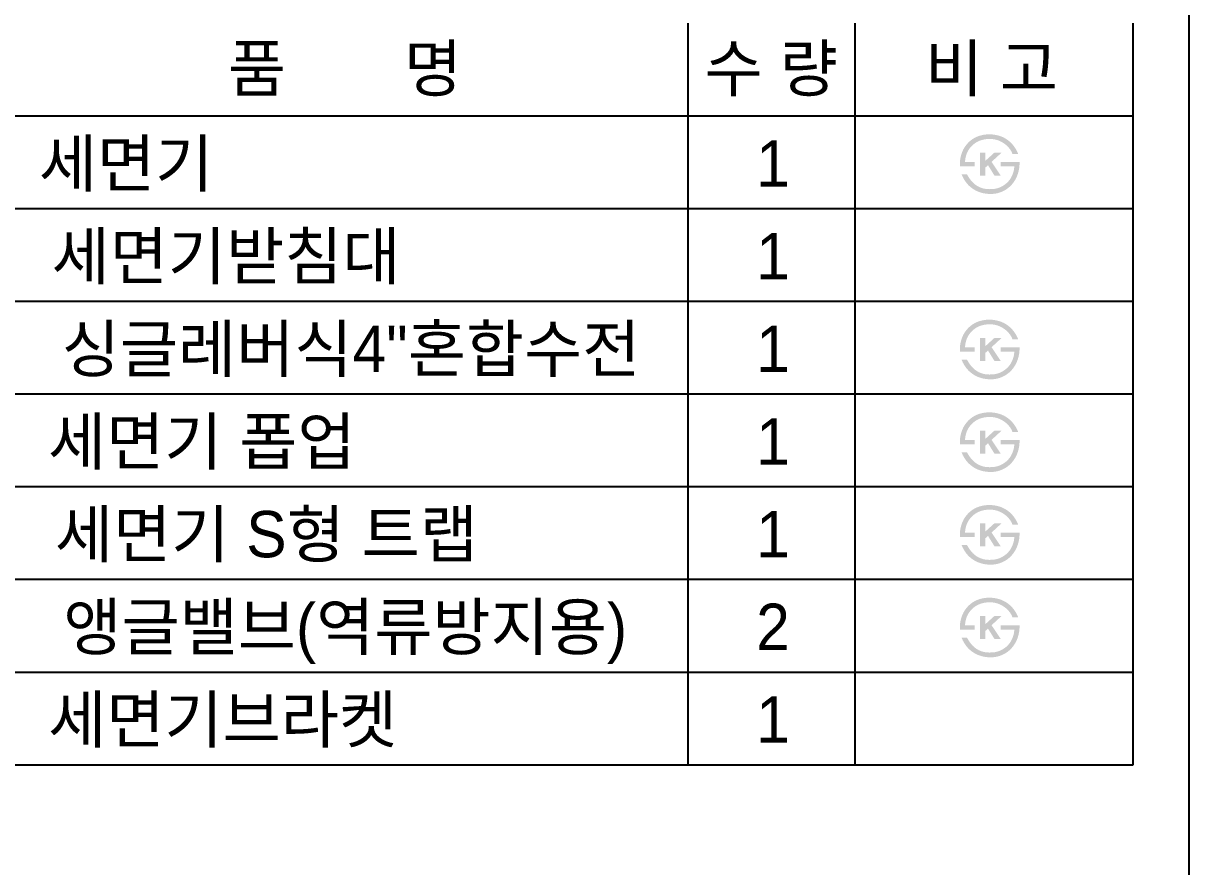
# Model space of a CAD drawing. Header units: millimetres. Extents: x 0 to 3800, y -67 to 2530.
# Drawn here: x 3171 to 3800, y 1845 to 2300 of the extents above; entities that cross this region are included whole.
import ezdxf
from ezdxf.enums import TextEntityAlignment as Align

# ---------------------------------------------------------------- set-up
doc = ezdxf.new("R2010")
doc.units = ezdxf.units.MM
doc.layers.add('TEXT', color=7, linetype='Continuous')
doc.layers.add('도각라인', color=7, linetype='Continuous')
doc.styles.add('타이틀', font='H2GTRM.TTF', dxfattribs={"height": 25})

msp = doc.modelspace()

# ---------------------------------------------------------------- hatches: boundary and pattern name
at = {"layer": 'TEXT'}
for points in [[(3676.58, 2222.79), (3676.56, 2223.2), (3676.55, 2223.61), (3676.55, 2224.02), (3676.56, 2224.42), (3676.57, 2224.83), (3676.59, 2225.23), (3676.63, 2225.63), (3676.67, 2226.03), (3676.71, 2226.42), (3676.77, 2226.82), (3676.84, 2227.21), (3676.91, 2227.6), (3676.99, 2227.99), (3677.09, 2228.37), (3677.19, 2228.76), (3677.29, 2229.14), (3677.42, 2229.52), (3677.54, 2229.9), (3677.68, 2230.28), (3677.83, 2230.65), (3677.98, 2231.01), (3678.15, 2231.37), (3678.32, 2231.72), (3678.49, 2232.07), (3678.68, 2232.41), (3678.88, 2232.74), (3679.08, 2233.07), (3679.29, 2233.39), (3679.51, 2233.71), (3679.74, 2234.02), (3679.98, 2234.32), (3680.48, 2234.94), (3680.75, 2235.24), (3681.03, 2235.54), (3681.31, 2235.83), (3681.6, 2236.1), (3681.9, 2236.37), (3682.2, 2236.63), (3682.51, 2236.88), (3682.83, 2237.12), (3683.15, 2237.36), (3683.48, 2237.58), (3683.82, 2237.79), (3684.17, 2238), (3684.52, 2238.2), (3684.88, 2238.38), (3685.25, 2238.56), (3685.65, 2238.74), (3686.06, 2238.91), (3686.48, 2239.07), (3686.9, 2239.22), (3687.32, 2239.36), (3687.76, 2239.48), (3688.2, 2239.59), (3688.64, 2239.7), (3689.09, 2239.79), (3689.55, 2239.87), (3690.01, 2239.93), (3690.48, 2239.99), (3690.96, 2240.03), (3691.44, 2240.07), (3691.93, 2240.09), (3692.42, 2240.1), (3693.18, 2240.08), (3693.56, 2240.06), (3693.93, 2240.03), (3694.3, 2240), (3694.66, 2239.96), (3695.02, 2239.91), (3695.38, 2239.86), (3695.73, 2239.8), (3696.08, 2239.74), (3696.42, 2239.66), (3696.76, 2239.59), (3697.1, 2239.5), (3697.43, 2239.41), (3697.76, 2239.32), (3698.09, 2239.21), (3698.41, 2239.1), (3698.73, 2238.99), (3699.04, 2238.87), (3699.35, 2238.74), (3699.66, 2238.6), (3699.96, 2238.46), (3700.26, 2238.31), (3700.56, 2238.16), (3700.85, 2238), (3701.14, 2237.83), (3701.42, 2237.66), (3701.7, 2237.48), (3701.98, 2237.29), (3702.25, 2237.1), (3702.52, 2236.9), (3702.78, 2236.7), (3703.2, 2236.35), (3703.61, 2236), (3704.01, 2235.62), (3704.39, 2235.24), (3704.76, 2234.84), (3705.12, 2234.42), (3705.46, 2234), (3705.79, 2233.56), (3706.11, 2233.1), (3706.42, 2232.63), (3706.72, 2232.15), (3707, 2231.65), (3707.27, 2231.14), (3707.52, 2230.62), (3707.77, 2230.08), (3708, 2229.53), (3708, 2229.53), (3704.9, 2229.53), (3704.9, 2229.53), (3704.84, 2229.71), (3704.77, 2229.88), (3704.7, 2230.06), (3704.63, 2230.23), (3704.56, 2230.4), (3704.48, 2230.57), (3704.39, 2230.74), (3704.3, 2230.91), (3704.21, 2231.08), (3704.12, 2231.25), (3704.02, 2231.41), (3703.91, 2231.58), (3703.81, 2231.74), (3703.7, 2231.91), (3703.58, 2232.07), (3703.46, 2232.23), (3703.34, 2232.39), (3703.21, 2232.55), (3702.95, 2232.87), (3702.67, 2233.19), (3702.37, 2233.5), (3702.06, 2233.81), (3701.73, 2234.11), (3701.39, 2234.41), (3701.03, 2234.71), (3700.8, 2234.89), (3700.57, 2235.06), (3700.33, 2235.23), (3700.1, 2235.39), (3699.86, 2235.54), (3699.62, 2235.69), (3699.38, 2235.84), (3699.13, 2235.97), (3698.89, 2236.11), (3698.64, 2236.23), (3698.39, 2236.35), (3698.14, 2236.47), (3697.88, 2236.58), (3697.63, 2236.68), (3697.37, 2236.78), (3697.11, 2236.88), (3696.85, 2236.96), (3696.58, 2237.05), (3696.32, 2237.12), (3696.05, 2237.19), (3695.78, 2237.26), (3695.51, 2237.32), (3695.24, 2237.37), (3694.96, 2237.42), (3694.69, 2237.46), (3694.41, 2237.5), (3694.13, 2237.53), (3693.84, 2237.55), (3693.56, 2237.57), (3693.27, 2237.59), (3692.99, 2237.6), (3692.7, 2237.6), (3692.35, 2237.6), (3692.01, 2237.59), (3691.67, 2237.57), (3691.33, 2237.55), (3691, 2237.52), (3690.67, 2237.48), (3690.34, 2237.44), (3690.02, 2237.39), (3689.7, 2237.33), (3689.39, 2237.27), (3689.08, 2237.2), (3688.77, 2237.13), (3688.47, 2237.05), (3688.17, 2236.96), (3687.87, 2236.86), (3687.58, 2236.76), (3687.29, 2236.66), (3687.01, 2236.54), (3686.73, 2236.42), (3686.45, 2236.29), (3686.18, 2236.16), (3685.91, 2236.02), (3685.64, 2235.87), (3685.38, 2235.72), (3685.12, 2235.56), (3684.87, 2235.39), (3684.62, 2235.22), (3684.37, 2235.04), (3684.13, 2234.86), (3683.89, 2234.66), (3683.65, 2234.46), (3683.42, 2234.26), (3683.19, 2234.04), (3682.96, 2233.82), (3682.74, 2233.59), (3682.53, 2233.36), (3682.32, 2233.13), (3682.12, 2232.89), (3681.93, 2232.64), (3681.75, 2232.39), (3681.57, 2232.14), (3681.39, 2231.89), (3681.23, 2231.62), (3681.07, 2231.36), (3680.92, 2231.09), (3680.77, 2230.82), (3680.64, 2230.54), (3680.51, 2230.25), (3680.38, 2229.97), (3680.26, 2229.68), (3680.15, 2229.38), (3680.05, 2229.08), (3679.95, 2228.78), (3679.86, 2228.47), (3679.78, 2228.15), (3679.7, 2227.84), (3679.63, 2227.51), (3679.57, 2227.19), (3679.51, 2226.86), (3679.46, 2226.52), (3679.42, 2226.18), (3679.38, 2225.84), (3679.35, 2225.49), (3679.33, 2225.14), (3679.33, 2225.14), (3684.51, 2225.14), (3684.51, 2225.14), (3684.51, 2225.14), (3684.51, 2222.79), (3684.51, 2222.79), (3684.51, 2222.79), (3676.58, 2222.79)], [(3690.34, 2225.83), (3695.14, 2230.18), (3699.01, 2230.18), (3693.64, 2225.23), (3698.67, 2217.72), (3695.29, 2217.72), (3691.73, 2223.43), (3690.34, 2222.19), (3690.34, 2217.72), (3687.39, 2217.72), (3687.39, 2230.29), (3690.34, 2230.29)], [(3708.75, 2225.14), (3708.75, 2224.7), (3708.75, 2224.26), (3708.74, 2223.83), (3708.71, 2223.4), (3708.68, 2222.97), (3708.64, 2222.54), (3708.59, 2222.12), (3708.52, 2221.69), (3708.45, 2221.28), (3708.37, 2220.86), (3708.29, 2220.44), (3708.19, 2220.03), (3708.08, 2219.62), (3707.96, 2219.22), (3707.84, 2218.81), (3707.7, 2218.41), (3707.56, 2218.03), (3707.41, 2217.65), (3707.26, 2217.27), (3707.09, 2216.9), (3706.92, 2216.54), (3706.74, 2216.18), (3706.55, 2215.83), (3706.36, 2215.49), (3706.15, 2215.15), (3705.94, 2214.81), (3705.72, 2214.49), (3705.5, 2214.16), (3705.26, 2213.85), (3705.02, 2213.54), (3704.77, 2213.23), (3704.51, 2212.93), (3704.24, 2212.64), (3703.97, 2212.36), (3703.69, 2212.08), (3703.4, 2211.82), (3703.11, 2211.56), (3702.81, 2211.31), (3702.51, 2211.07), (3702.2, 2210.84), (3701.88, 2210.61), (3701.56, 2210.4), (3701.24, 2210.19), (3700.91, 2209.99), (3700.57, 2209.8), (3700.23, 2209.62), (3699.88, 2209.45), (3699.53, 2209.28), (3699.16, 2209.12), (3698.79, 2208.97), (3698.42, 2208.82), (3698.04, 2208.69), (3697.66, 2208.57), (3697.28, 2208.46), (3696.9, 2208.36), (3696.51, 2208.27), (3696.12, 2208.19), (3695.72, 2208.12), (3695.33, 2208.06), (3694.93, 2208.02), (3694.53, 2207.98), (3694.12, 2207.95), (3693.71, 2207.94), (3693.3, 2207.93), (3692.64, 2207.94), (3691.98, 2207.96), (3691.34, 2208.01), (3690.7, 2208.08), (3690.08, 2208.17), (3689.77, 2208.22), (3689.47, 2208.28), (3689.16, 2208.34), (3688.86, 2208.4), (3688.56, 2208.48), (3688.27, 2208.55), (3687.98, 2208.64), (3687.69, 2208.73), (3687.4, 2208.82), (3687.11, 2208.92), (3686.83, 2209.02), (3686.55, 2209.13), (3686.27, 2209.24), (3686, 2209.36), (3685.73, 2209.48), (3685.46, 2209.61), (3685.19, 2209.75), (3684.92, 2209.89), (3684.66, 2210.03), (3684.4, 2210.18), (3684.15, 2210.34), (3683.62, 2210.67), (3683.36, 2210.85), (3683.1, 2211.03), (3682.85, 2211.22), (3682.6, 2211.41), (3682.35, 2211.61), (3682.11, 2211.81), (3681.87, 2212.02), (3681.64, 2212.24), (3681.41, 2212.45), (3681.19, 2212.68), (3680.97, 2212.9), (3680.75, 2213.14), (3680.54, 2213.37), (3680.34, 2213.62), (3680.13, 2213.86), (3679.94, 2214.12), (3679.74, 2214.37), (3679.55, 2214.63), (3679.37, 2214.9), (3679.19, 2215.17), (3679.01, 2215.45), (3678.84, 2215.73), (3678.67, 2216.02), (3678.51, 2216.31), (3678.35, 2216.61), (3678.19, 2216.91), (3678.04, 2217.21), (3677.75, 2217.84), (3677.48, 2218.49), (3677.48, 2218.49), (3680.43, 2218.49), (3680.43, 2218.49), (3680.66, 2218.06), (3680.89, 2217.65), (3681.13, 2217.25), (3681.38, 2216.86), (3681.62, 2216.48), (3681.88, 2216.11), (3682.14, 2215.75), (3682.4, 2215.41), (3682.67, 2215.08), (3682.94, 2214.76), (3683.22, 2214.45), (3683.51, 2214.15), (3683.8, 2213.87), (3684.1, 2213.6), (3684.4, 2213.33), (3684.7, 2213.08), (3684.93, 2212.91), (3685.16, 2212.74), (3685.39, 2212.58), (3685.63, 2212.43), (3685.86, 2212.28), (3686.1, 2212.14), (3686.35, 2212), (3686.59, 2211.87), (3686.84, 2211.74), (3687.09, 2211.63), (3687.34, 2211.51), (3687.6, 2211.41), (3687.86, 2211.31), (3688.12, 2211.21), (3688.39, 2211.12), (3688.66, 2211.04), (3688.93, 2210.96), (3689.2, 2210.89), (3689.48, 2210.83), (3689.76, 2210.77), (3690.04, 2210.72), (3690.32, 2210.67), (3690.61, 2210.63), (3690.9, 2210.59), (3691.19, 2210.57), (3691.49, 2210.54), (3691.79, 2210.53), (3692.09, 2210.52), (3692.39, 2210.51), (3692.7, 2210.51), (3693.01, 2210.52), (3693.87, 2210.54), (3694.14, 2210.56), (3694.41, 2210.58), (3694.68, 2210.6), (3694.95, 2210.63), (3695.21, 2210.67), (3695.48, 2210.71), (3695.74, 2210.76), (3696, 2210.81), (3696.26, 2210.87), (3696.52, 2210.93), (3696.77, 2211), (3697.03, 2211.08), (3697.28, 2211.16), (3697.53, 2211.25), (3697.78, 2211.34), (3698.02, 2211.44), (3698.27, 2211.54), (3698.51, 2211.65), (3698.75, 2211.76), (3698.99, 2211.88), (3699.23, 2212.01), (3699.47, 2212.14), (3699.7, 2212.27), (3699.94, 2212.42), (3700.17, 2212.56), (3700.4, 2212.72), (3700.63, 2212.88), (3700.85, 2213.04), (3701.08, 2213.21), (3701.3, 2213.38), (3701.56, 2213.6), (3701.81, 2213.82), (3702.05, 2214.05), (3702.28, 2214.28), (3702.51, 2214.51), (3702.73, 2214.76), (3702.94, 2215), (3703.15, 2215.25), (3703.35, 2215.51), (3703.54, 2215.77), (3703.73, 2216.04), (3703.9, 2216.31), (3704.07, 2216.58), (3704.24, 2216.86), (3704.39, 2217.15), (3704.54, 2217.44), (3704.68, 2217.74), (3704.82, 2218.04), (3704.95, 2218.35), (3705.07, 2218.66), (3705.18, 2218.97), (3705.28, 2219.3), (3705.38, 2219.62), (3705.47, 2219.95), (3705.56, 2220.29), (3705.64, 2220.63), (3705.71, 2220.98), (3705.77, 2221.33), (3705.82, 2221.69), (3705.87, 2222.05), (3705.91, 2222.42), (3705.95, 2222.79), (3705.95, 2222.79), (3698.52, 2222.79), (3698.52, 2222.79), (3698.52, 2222.79), (3698.52, 2225.14), (3698.52, 2225.14), (3698.52, 2225.14), (3708.75, 2225.14)], [(3676.58, 2122.79), (3676.56, 2123.2), (3676.55, 2123.61), (3676.55, 2124.02), (3676.56, 2124.42), (3676.57, 2124.83), (3676.59, 2125.23), (3676.63, 2125.63), (3676.67, 2126.03), (3676.71, 2126.42), (3676.77, 2126.82), (3676.84, 2127.21), (3676.91, 2127.6), (3676.99, 2127.99), (3677.09, 2128.37), (3677.19, 2128.76), (3677.29, 2129.14), (3677.42, 2129.52), (3677.54, 2129.9), (3677.68, 2130.28), (3677.83, 2130.65), (3677.98, 2131.01), (3678.15, 2131.37), (3678.32, 2131.72), (3678.49, 2132.07), (3678.68, 2132.41), (3678.88, 2132.74), (3679.08, 2133.07), (3679.29, 2133.39), (3679.51, 2133.71), (3679.74, 2134.02), (3679.98, 2134.32), (3680.48, 2134.94), (3680.75, 2135.24), (3681.03, 2135.54), (3681.31, 2135.83), (3681.6, 2136.1), (3681.9, 2136.37), (3682.2, 2136.63), (3682.51, 2136.88), (3682.83, 2137.12), (3683.15, 2137.36), (3683.48, 2137.58), (3683.82, 2137.79), (3684.17, 2138), (3684.52, 2138.2), (3684.88, 2138.38), (3685.25, 2138.56), (3685.65, 2138.74), (3686.06, 2138.91), (3686.48, 2139.07), (3686.9, 2139.22), (3687.32, 2139.36), (3687.76, 2139.48), (3688.2, 2139.59), (3688.64, 2139.7), (3689.09, 2139.79), (3689.55, 2139.87), (3690.01, 2139.93), (3690.48, 2139.99), (3690.96, 2140.03), (3691.44, 2140.07), (3691.93, 2140.09), (3692.42, 2140.1), (3693.18, 2140.08), (3693.56, 2140.06), (3693.93, 2140.03), (3694.3, 2140), (3694.66, 2139.96), (3695.02, 2139.91), (3695.38, 2139.86), (3695.73, 2139.8), (3696.08, 2139.74), (3696.42, 2139.66), (3696.76, 2139.59), (3697.1, 2139.5), (3697.43, 2139.41), (3697.76, 2139.32), (3698.09, 2139.21), (3698.41, 2139.1), (3698.73, 2138.99), (3699.04, 2138.87), (3699.35, 2138.74), (3699.66, 2138.6), (3699.96, 2138.46), (3700.26, 2138.31), (3700.56, 2138.16), (3700.85, 2138), (3701.14, 2137.83), (3701.42, 2137.66), (3701.7, 2137.48), (3701.98, 2137.29), (3702.25, 2137.1), (3702.52, 2136.9), (3702.78, 2136.7), (3703.2, 2136.35), (3703.61, 2136), (3704.01, 2135.62), (3704.39, 2135.24), (3704.76, 2134.84), (3705.12, 2134.42), (3705.46, 2134), (3705.79, 2133.56), (3706.11, 2133.1), (3706.42, 2132.63), (3706.72, 2132.15), (3707, 2131.65), (3707.27, 2131.14), (3707.52, 2130.62), (3707.77, 2130.08), (3708, 2129.53), (3708, 2129.53), (3704.9, 2129.53), (3704.9, 2129.53), (3704.84, 2129.71), (3704.77, 2129.88), (3704.7, 2130.06), (3704.63, 2130.23), (3704.56, 2130.4), (3704.48, 2130.57), (3704.39, 2130.74), (3704.3, 2130.91), (3704.21, 2131.08), (3704.12, 2131.25), (3704.02, 2131.41), (3703.91, 2131.58), (3703.81, 2131.74), (3703.7, 2131.91), (3703.58, 2132.07), (3703.46, 2132.23), (3703.34, 2132.39), (3703.21, 2132.55), (3702.95, 2132.87), (3702.67, 2133.19), (3702.37, 2133.5), (3702.06, 2133.81), (3701.73, 2134.11), (3701.39, 2134.41), (3701.03, 2134.71), (3700.8, 2134.89), (3700.57, 2135.06), (3700.33, 2135.23), (3700.1, 2135.39), (3699.86, 2135.54), (3699.62, 2135.69), (3699.38, 2135.84), (3699.13, 2135.97), (3698.89, 2136.11), (3698.64, 2136.23), (3698.39, 2136.35), (3698.14, 2136.47), (3697.88, 2136.58), (3697.63, 2136.68), (3697.37, 2136.78), (3697.11, 2136.88), (3696.85, 2136.96), (3696.58, 2137.05), (3696.32, 2137.12), (3696.05, 2137.19), (3695.78, 2137.26), (3695.51, 2137.32), (3695.24, 2137.37), (3694.96, 2137.42), (3694.69, 2137.46), (3694.41, 2137.5), (3694.13, 2137.53), (3693.84, 2137.55), (3693.56, 2137.57), (3693.27, 2137.59), (3692.99, 2137.6), (3692.7, 2137.6), (3692.35, 2137.6), (3692.01, 2137.59), (3691.67, 2137.57), (3691.33, 2137.55), (3691, 2137.52), (3690.67, 2137.48), (3690.34, 2137.44), (3690.02, 2137.39), (3689.7, 2137.33), (3689.39, 2137.27), (3689.08, 2137.2), (3688.77, 2137.13), (3688.47, 2137.05), (3688.17, 2136.96), (3687.87, 2136.86), (3687.58, 2136.76), (3687.29, 2136.66), (3687.01, 2136.54), (3686.73, 2136.42), (3686.45, 2136.29), (3686.18, 2136.16), (3685.91, 2136.02), (3685.64, 2135.87), (3685.38, 2135.72), (3685.12, 2135.56), (3684.87, 2135.39), (3684.62, 2135.22), (3684.37, 2135.04), (3684.13, 2134.86), (3683.89, 2134.66), (3683.65, 2134.46), (3683.42, 2134.26), (3683.19, 2134.04), (3682.96, 2133.82), (3682.74, 2133.59), (3682.53, 2133.36), (3682.32, 2133.13), (3682.12, 2132.89), (3681.93, 2132.64), (3681.75, 2132.39), (3681.57, 2132.14), (3681.39, 2131.89), (3681.23, 2131.62), (3681.07, 2131.36), (3680.92, 2131.09), (3680.77, 2130.82), (3680.64, 2130.54), (3680.51, 2130.25), (3680.38, 2129.97), (3680.26, 2129.68), (3680.15, 2129.38), (3680.05, 2129.08), (3679.95, 2128.78), (3679.86, 2128.47), (3679.78, 2128.15), (3679.7, 2127.84), (3679.63, 2127.51), (3679.57, 2127.19), (3679.51, 2126.86), (3679.46, 2126.52), (3679.42, 2126.18), (3679.38, 2125.84), (3679.35, 2125.49), (3679.33, 2125.14), (3679.33, 2125.14), (3684.51, 2125.14), (3684.51, 2125.14), (3684.51, 2125.14), (3684.51, 2122.79), (3684.51, 2122.79), (3684.51, 2122.79), (3676.58, 2122.79)], [(3708.75, 2125.14), (3708.75, 2124.7), (3708.75, 2124.26), (3708.74, 2123.83), (3708.71, 2123.4), (3708.68, 2122.97), (3708.64, 2122.54), (3708.59, 2122.12), (3708.52, 2121.69), (3708.45, 2121.28), (3708.37, 2120.86), (3708.29, 2120.44), (3708.19, 2120.03), (3708.08, 2119.62), (3707.96, 2119.22), (3707.84, 2118.81), (3707.7, 2118.41), (3707.56, 2118.03), (3707.41, 2117.65), (3707.26, 2117.27), (3707.09, 2116.9), (3706.92, 2116.54), (3706.74, 2116.18), (3706.55, 2115.83), (3706.36, 2115.49), (3706.15, 2115.15), (3705.94, 2114.81), (3705.72, 2114.49), (3705.5, 2114.16), (3705.26, 2113.85), (3705.02, 2113.54), (3704.77, 2113.23), (3704.51, 2112.93), (3704.24, 2112.64), (3703.97, 2112.36), (3703.69, 2112.08), (3703.4, 2111.82), (3703.11, 2111.56), (3702.81, 2111.31), (3702.51, 2111.07), (3702.2, 2110.84), (3701.88, 2110.61), (3701.56, 2110.4), (3701.24, 2110.19), (3700.91, 2109.99), (3700.57, 2109.8), (3700.23, 2109.62), (3699.88, 2109.45), (3699.53, 2109.28), (3699.16, 2109.12), (3698.79, 2108.97), (3698.42, 2108.82), (3698.04, 2108.69), (3697.66, 2108.57), (3697.28, 2108.46), (3696.9, 2108.36), (3696.51, 2108.27), (3696.12, 2108.19), (3695.72, 2108.12), (3695.33, 2108.06), (3694.93, 2108.02), (3694.53, 2107.98), (3694.12, 2107.95), (3693.71, 2107.94), (3693.3, 2107.93), (3692.64, 2107.94), (3691.98, 2107.96), (3691.34, 2108.01), (3690.7, 2108.08), (3690.08, 2108.17), (3689.77, 2108.22), (3689.47, 2108.28), (3689.16, 2108.34), (3688.86, 2108.4), (3688.56, 2108.48), (3688.27, 2108.55), (3687.98, 2108.64), (3687.69, 2108.73), (3687.4, 2108.82), (3687.11, 2108.92), (3686.83, 2109.02), (3686.55, 2109.13), (3686.27, 2109.24), (3686, 2109.36), (3685.73, 2109.48), (3685.46, 2109.61), (3685.19, 2109.75), (3684.92, 2109.89), (3684.66, 2110.03), (3684.4, 2110.18), (3684.15, 2110.34), (3683.62, 2110.67), (3683.36, 2110.85), (3683.1, 2111.03), (3682.85, 2111.22), (3682.6, 2111.41), (3682.35, 2111.61), (3682.11, 2111.81), (3681.87, 2112.02), (3681.64, 2112.24), (3681.41, 2112.45), (3681.19, 2112.68), (3680.97, 2112.9), (3680.75, 2113.14), (3680.54, 2113.37), (3680.34, 2113.62), (3680.13, 2113.86), (3679.94, 2114.12), (3679.74, 2114.37), (3679.55, 2114.63), (3679.37, 2114.9), (3679.19, 2115.17), (3679.01, 2115.45), (3678.84, 2115.73), (3678.67, 2116.02), (3678.51, 2116.31), (3678.35, 2116.61), (3678.19, 2116.91), (3678.04, 2117.21), (3677.75, 2117.84), (3677.48, 2118.49), (3677.48, 2118.49), (3680.43, 2118.49), (3680.43, 2118.49), (3680.66, 2118.06), (3680.89, 2117.65), (3681.13, 2117.25), (3681.38, 2116.86), (3681.62, 2116.48), (3681.88, 2116.11), (3682.14, 2115.75), (3682.4, 2115.41), (3682.67, 2115.08), (3682.94, 2114.76), (3683.22, 2114.45), (3683.51, 2114.15), (3683.8, 2113.87), (3684.1, 2113.6), (3684.4, 2113.33), (3684.7, 2113.08), (3684.93, 2112.91), (3685.16, 2112.74), (3685.39, 2112.58), (3685.63, 2112.43), (3685.86, 2112.28), (3686.1, 2112.14), (3686.35, 2112), (3686.59, 2111.87), (3686.84, 2111.74), (3687.09, 2111.63), (3687.34, 2111.51), (3687.6, 2111.41), (3687.86, 2111.31), (3688.12, 2111.21), (3688.39, 2111.12), (3688.66, 2111.04), (3688.93, 2110.96), (3689.2, 2110.89), (3689.48, 2110.83), (3689.76, 2110.77), (3690.04, 2110.72), (3690.32, 2110.67), (3690.61, 2110.63), (3690.9, 2110.59), (3691.19, 2110.57), (3691.49, 2110.54), (3691.79, 2110.53), (3692.09, 2110.52), (3692.39, 2110.51), (3692.7, 2110.51), (3693.01, 2110.52), (3693.87, 2110.54), (3694.14, 2110.56), (3694.41, 2110.58), (3694.68, 2110.6), (3694.95, 2110.63), (3695.21, 2110.67), (3695.48, 2110.71), (3695.74, 2110.76), (3696, 2110.81), (3696.26, 2110.87), (3696.52, 2110.93), (3696.77, 2111), (3697.03, 2111.08), (3697.28, 2111.16), (3697.53, 2111.25), (3697.78, 2111.34), (3698.02, 2111.44), (3698.27, 2111.54), (3698.51, 2111.65), (3698.75, 2111.76), (3698.99, 2111.88), (3699.23, 2112.01), (3699.47, 2112.14), (3699.7, 2112.27), (3699.94, 2112.42), (3700.17, 2112.56), (3700.4, 2112.72), (3700.63, 2112.88), (3700.85, 2113.04), (3701.08, 2113.21), (3701.3, 2113.38), (3701.56, 2113.6), (3701.81, 2113.82), (3702.05, 2114.05), (3702.28, 2114.28), (3702.51, 2114.51), (3702.73, 2114.76), (3702.94, 2115), (3703.15, 2115.25), (3703.35, 2115.51), (3703.54, 2115.77), (3703.73, 2116.04), (3703.9, 2116.31), (3704.07, 2116.58), (3704.24, 2116.86), (3704.39, 2117.15), (3704.54, 2117.44), (3704.68, 2117.74), (3704.82, 2118.04), (3704.95, 2118.35), (3705.07, 2118.66), (3705.18, 2118.97), (3705.28, 2119.3), (3705.38, 2119.62), (3705.47, 2119.95), (3705.56, 2120.29), (3705.64, 2120.63), (3705.71, 2120.98), (3705.77, 2121.33), (3705.82, 2121.69), (3705.87, 2122.05), (3705.91, 2122.42), (3705.95, 2122.79), (3705.95, 2122.79), (3698.52, 2122.79), (3698.52, 2122.79), (3698.52, 2122.79), (3698.52, 2125.14), (3698.52, 2125.14), (3698.52, 2125.14), (3708.75, 2125.14)], [(3690.34, 2125.83), (3695.14, 2130.18), (3699.01, 2130.18), (3693.64, 2125.23), (3698.67, 2117.72), (3695.29, 2117.72), (3691.73, 2123.43), (3690.34, 2122.19), (3690.34, 2117.72), (3687.39, 2117.72), (3687.39, 2130.29), (3690.34, 2130.29)], [(3676.58, 2072.79), (3676.56, 2073.2), (3676.55, 2073.61), (3676.55, 2074.02), (3676.56, 2074.42), (3676.57, 2074.83), (3676.59, 2075.23), (3676.63, 2075.63), (3676.67, 2076.03), (3676.71, 2076.42), (3676.77, 2076.82), (3676.84, 2077.21), (3676.91, 2077.6), (3676.99, 2077.99), (3677.09, 2078.37), (3677.19, 2078.76), (3677.29, 2079.14), (3677.42, 2079.52), (3677.54, 2079.9), (3677.68, 2080.28), (3677.83, 2080.65), (3677.98, 2081.01), (3678.15, 2081.37), (3678.32, 2081.72), (3678.49, 2082.07), (3678.68, 2082.41), (3678.88, 2082.74), (3679.08, 2083.07), (3679.29, 2083.39), (3679.51, 2083.71), (3679.74, 2084.02), (3679.98, 2084.32), (3680.48, 2084.94), (3680.75, 2085.24), (3681.03, 2085.54), (3681.31, 2085.83), (3681.6, 2086.1), (3681.9, 2086.37), (3682.2, 2086.63), (3682.51, 2086.88), (3682.83, 2087.12), (3683.15, 2087.36), (3683.48, 2087.58), (3683.82, 2087.79), (3684.17, 2088), (3684.52, 2088.2), (3684.88, 2088.38), (3685.25, 2088.56), (3685.65, 2088.74), (3686.06, 2088.91), (3686.48, 2089.07), (3686.9, 2089.22), (3687.32, 2089.36), (3687.76, 2089.48), (3688.2, 2089.59), (3688.64, 2089.7), (3689.09, 2089.79), (3689.55, 2089.87), (3690.01, 2089.93), (3690.48, 2089.99), (3690.96, 2090.03), (3691.44, 2090.07), (3691.93, 2090.09), (3692.42, 2090.1), (3693.18, 2090.08), (3693.56, 2090.06), (3693.93, 2090.03), (3694.3, 2090), (3694.66, 2089.96), (3695.02, 2089.91), (3695.38, 2089.86), (3695.73, 2089.8), (3696.08, 2089.74), (3696.42, 2089.66), (3696.76, 2089.59), (3697.1, 2089.5), (3697.43, 2089.41), (3697.76, 2089.32), (3698.09, 2089.21), (3698.41, 2089.1), (3698.73, 2088.99), (3699.04, 2088.87), (3699.35, 2088.74), (3699.66, 2088.6), (3699.96, 2088.46), (3700.26, 2088.31), (3700.56, 2088.16), (3700.85, 2088), (3701.14, 2087.83), (3701.42, 2087.66), (3701.7, 2087.48), (3701.98, 2087.29), (3702.25, 2087.1), (3702.52, 2086.9), (3702.78, 2086.7), (3703.2, 2086.35), (3703.61, 2086), (3704.01, 2085.62), (3704.39, 2085.24), (3704.76, 2084.84), (3705.12, 2084.42), (3705.46, 2084), (3705.79, 2083.56), (3706.11, 2083.1), (3706.42, 2082.63), (3706.72, 2082.15), (3707, 2081.65), (3707.27, 2081.14), (3707.52, 2080.62), (3707.77, 2080.08), (3708, 2079.53), (3708, 2079.53), (3704.9, 2079.53), (3704.9, 2079.53), (3704.84, 2079.71), (3704.77, 2079.88), (3704.7, 2080.06), (3704.63, 2080.23), (3704.56, 2080.4), (3704.48, 2080.57), (3704.39, 2080.74), (3704.3, 2080.91), (3704.21, 2081.08), (3704.12, 2081.25), (3704.02, 2081.41), (3703.91, 2081.58), (3703.81, 2081.74), (3703.7, 2081.91), (3703.58, 2082.07), (3703.46, 2082.23), (3703.34, 2082.39), (3703.21, 2082.55), (3702.95, 2082.87), (3702.67, 2083.19), (3702.37, 2083.5), (3702.06, 2083.81), (3701.73, 2084.11), (3701.39, 2084.41), (3701.03, 2084.71), (3700.8, 2084.89), (3700.57, 2085.06), (3700.33, 2085.23), (3700.1, 2085.39), (3699.86, 2085.54), (3699.62, 2085.69), (3699.38, 2085.84), (3699.13, 2085.97), (3698.89, 2086.11), (3698.64, 2086.23), (3698.39, 2086.35), (3698.14, 2086.47), (3697.88, 2086.58), (3697.63, 2086.68), (3697.37, 2086.78), (3697.11, 2086.88), (3696.85, 2086.96), (3696.58, 2087.05), (3696.32, 2087.12), (3696.05, 2087.19), (3695.78, 2087.26), (3695.51, 2087.32), (3695.24, 2087.37), (3694.96, 2087.42), (3694.69, 2087.46), (3694.41, 2087.5), (3694.13, 2087.53), (3693.84, 2087.55), (3693.56, 2087.57), (3693.27, 2087.59), (3692.99, 2087.6), (3692.7, 2087.6), (3692.35, 2087.6), (3692.01, 2087.59), (3691.67, 2087.57), (3691.33, 2087.55), (3691, 2087.52), (3690.67, 2087.48), (3690.34, 2087.44), (3690.02, 2087.39), (3689.7, 2087.33), (3689.39, 2087.27), (3689.08, 2087.2), (3688.77, 2087.13), (3688.47, 2087.05), (3688.17, 2086.96), (3687.87, 2086.86), (3687.58, 2086.76), (3687.29, 2086.66), (3687.01, 2086.54), (3686.73, 2086.42), (3686.45, 2086.29), (3686.18, 2086.16), (3685.91, 2086.02), (3685.64, 2085.87), (3685.38, 2085.72), (3685.12, 2085.56), (3684.87, 2085.39), (3684.62, 2085.22), (3684.37, 2085.04), (3684.13, 2084.86), (3683.89, 2084.66), (3683.65, 2084.46), (3683.42, 2084.26), (3683.19, 2084.04), (3682.96, 2083.82), (3682.74, 2083.59), (3682.53, 2083.36), (3682.32, 2083.13), (3682.12, 2082.89), (3681.93, 2082.64), (3681.75, 2082.39), (3681.57, 2082.14), (3681.39, 2081.89), (3681.23, 2081.62), (3681.07, 2081.36), (3680.92, 2081.09), (3680.77, 2080.82), (3680.64, 2080.54), (3680.51, 2080.25), (3680.38, 2079.97), (3680.26, 2079.68), (3680.15, 2079.38), (3680.05, 2079.08), (3679.95, 2078.78), (3679.86, 2078.47), (3679.78, 2078.15), (3679.7, 2077.84), (3679.63, 2077.51), (3679.57, 2077.19), (3679.51, 2076.86), (3679.46, 2076.52), (3679.42, 2076.18), (3679.38, 2075.84), (3679.35, 2075.49), (3679.33, 2075.14), (3679.33, 2075.14), (3684.51, 2075.14), (3684.51, 2075.14), (3684.51, 2075.14), (3684.51, 2072.79), (3684.51, 2072.79), (3684.51, 2072.79), (3676.58, 2072.79)], [(3708.75, 2075.14), (3708.75, 2074.7), (3708.75, 2074.26), (3708.74, 2073.83), (3708.71, 2073.4), (3708.68, 2072.97), (3708.64, 2072.54), (3708.59, 2072.12), (3708.52, 2071.69), (3708.45, 2071.28), (3708.37, 2070.86), (3708.29, 2070.44), (3708.19, 2070.03), (3708.08, 2069.62), (3707.96, 2069.22), (3707.84, 2068.81), (3707.7, 2068.41), (3707.56, 2068.03), (3707.41, 2067.65), (3707.26, 2067.27), (3707.09, 2066.9), (3706.92, 2066.54), (3706.74, 2066.18), (3706.55, 2065.83), (3706.36, 2065.49), (3706.15, 2065.15), (3705.94, 2064.81), (3705.72, 2064.49), (3705.5, 2064.16), (3705.26, 2063.85), (3705.02, 2063.54), (3704.77, 2063.23), (3704.51, 2062.93), (3704.24, 2062.64), (3703.97, 2062.36), (3703.69, 2062.08), (3703.4, 2061.82), (3703.11, 2061.56), (3702.81, 2061.31), (3702.51, 2061.07), (3702.2, 2060.84), (3701.88, 2060.61), (3701.56, 2060.4), (3701.24, 2060.19), (3700.91, 2059.99), (3700.57, 2059.8), (3700.23, 2059.62), (3699.88, 2059.45), (3699.53, 2059.28), (3699.16, 2059.12), (3698.79, 2058.97), (3698.42, 2058.82), (3698.04, 2058.69), (3697.66, 2058.57), (3697.28, 2058.46), (3696.9, 2058.36), (3696.51, 2058.27), (3696.12, 2058.19), (3695.72, 2058.12), (3695.33, 2058.06), (3694.93, 2058.02), (3694.53, 2057.98), (3694.12, 2057.95), (3693.71, 2057.94), (3693.3, 2057.93), (3692.64, 2057.94), (3691.98, 2057.96), (3691.34, 2058.01), (3690.7, 2058.08), (3690.08, 2058.17), (3689.77, 2058.22), (3689.47, 2058.28), (3689.16, 2058.34), (3688.86, 2058.4), (3688.56, 2058.48), (3688.27, 2058.55), (3687.98, 2058.64), (3687.69, 2058.73), (3687.4, 2058.82), (3687.11, 2058.92), (3686.83, 2059.02), (3686.55, 2059.13), (3686.27, 2059.24), (3686, 2059.36), (3685.73, 2059.48), (3685.46, 2059.61), (3685.19, 2059.75), (3684.92, 2059.89), (3684.66, 2060.03), (3684.4, 2060.18), (3684.15, 2060.34), (3683.62, 2060.67), (3683.36, 2060.85), (3683.1, 2061.03), (3682.85, 2061.22), (3682.6, 2061.41), (3682.35, 2061.61), (3682.11, 2061.81), (3681.87, 2062.02), (3681.64, 2062.24), (3681.41, 2062.45), (3681.19, 2062.68), (3680.97, 2062.9), (3680.75, 2063.14), (3680.54, 2063.37), (3680.34, 2063.62), (3680.13, 2063.86), (3679.94, 2064.12), (3679.74, 2064.37), (3679.55, 2064.63), (3679.37, 2064.9), (3679.19, 2065.17), (3679.01, 2065.45), (3678.84, 2065.73), (3678.67, 2066.02), (3678.51, 2066.31), (3678.35, 2066.61), (3678.19, 2066.91), (3678.04, 2067.21), (3677.75, 2067.84), (3677.48, 2068.49), (3677.48, 2068.49), (3680.43, 2068.49), (3680.43, 2068.49), (3680.66, 2068.06), (3680.89, 2067.65), (3681.13, 2067.25), (3681.38, 2066.86), (3681.62, 2066.48), (3681.88, 2066.11), (3682.14, 2065.75), (3682.4, 2065.41), (3682.67, 2065.08), (3682.94, 2064.76), (3683.22, 2064.45), (3683.51, 2064.15), (3683.8, 2063.87), (3684.1, 2063.6), (3684.4, 2063.33), (3684.7, 2063.08), (3684.93, 2062.91), (3685.16, 2062.74), (3685.39, 2062.58), (3685.63, 2062.43), (3685.86, 2062.28), (3686.1, 2062.14), (3686.35, 2062), (3686.59, 2061.87), (3686.84, 2061.74), (3687.09, 2061.63), (3687.34, 2061.51), (3687.6, 2061.41), (3687.86, 2061.31), (3688.12, 2061.21), (3688.39, 2061.12), (3688.66, 2061.04), (3688.93, 2060.96), (3689.2, 2060.89), (3689.48, 2060.83), (3689.76, 2060.77), (3690.04, 2060.72), (3690.32, 2060.67), (3690.61, 2060.63), (3690.9, 2060.59), (3691.19, 2060.57), (3691.49, 2060.54), (3691.79, 2060.53), (3692.09, 2060.52), (3692.39, 2060.51), (3692.7, 2060.51), (3693.01, 2060.52), (3693.87, 2060.54), (3694.14, 2060.56), (3694.41, 2060.58), (3694.68, 2060.6), (3694.95, 2060.63), (3695.21, 2060.67), (3695.48, 2060.71), (3695.74, 2060.76), (3696, 2060.81), (3696.26, 2060.87), (3696.52, 2060.93), (3696.77, 2061), (3697.03, 2061.08), (3697.28, 2061.16), (3697.53, 2061.25), (3697.78, 2061.34), (3698.02, 2061.44), (3698.27, 2061.54), (3698.51, 2061.65), (3698.75, 2061.76), (3698.99, 2061.88), (3699.23, 2062.01), (3699.47, 2062.14), (3699.7, 2062.27), (3699.94, 2062.42), (3700.17, 2062.56), (3700.4, 2062.72), (3700.63, 2062.88), (3700.85, 2063.04), (3701.08, 2063.21), (3701.3, 2063.38), (3701.56, 2063.6), (3701.81, 2063.82), (3702.05, 2064.05), (3702.28, 2064.28), (3702.51, 2064.51), (3702.73, 2064.76), (3702.94, 2065), (3703.15, 2065.25), (3703.35, 2065.51), (3703.54, 2065.77), (3703.73, 2066.04), (3703.9, 2066.31), (3704.07, 2066.58), (3704.24, 2066.86), (3704.39, 2067.15), (3704.54, 2067.44), (3704.68, 2067.74), (3704.82, 2068.04), (3704.95, 2068.35), (3705.07, 2068.66), (3705.18, 2068.97), (3705.28, 2069.3), (3705.38, 2069.62), (3705.47, 2069.95), (3705.56, 2070.29), (3705.64, 2070.63), (3705.71, 2070.98), (3705.77, 2071.33), (3705.82, 2071.69), (3705.87, 2072.05), (3705.91, 2072.42), (3705.95, 2072.79), (3705.95, 2072.79), (3698.52, 2072.79), (3698.52, 2072.79), (3698.52, 2072.79), (3698.52, 2075.14), (3698.52, 2075.14), (3698.52, 2075.14), (3708.75, 2075.14)], [(3690.34, 2075.83), (3695.14, 2080.18), (3699.01, 2080.18), (3693.64, 2075.23), (3698.67, 2067.72), (3695.29, 2067.72), (3691.73, 2073.43), (3690.34, 2072.19), (3690.34, 2067.72), (3687.39, 2067.72), (3687.39, 2080.29), (3690.34, 2080.29)], [(3676.58, 2022.79), (3676.56, 2023.2), (3676.55, 2023.61), (3676.55, 2024.02), (3676.56, 2024.42), (3676.57, 2024.83), (3676.59, 2025.23), (3676.63, 2025.63), (3676.67, 2026.03), (3676.71, 2026.42), (3676.77, 2026.82), (3676.84, 2027.21), (3676.91, 2027.6), (3676.99, 2027.99), (3677.09, 2028.37), (3677.19, 2028.76), (3677.29, 2029.14), (3677.42, 2029.52), (3677.54, 2029.9), (3677.68, 2030.28), (3677.83, 2030.65), (3677.98, 2031.01), (3678.15, 2031.37), (3678.32, 2031.72), (3678.49, 2032.07), (3678.68, 2032.41), (3678.88, 2032.74), (3679.08, 2033.07), (3679.29, 2033.39), (3679.51, 2033.71), (3679.74, 2034.02), (3679.98, 2034.32), (3680.48, 2034.94), (3680.75, 2035.24), (3681.03, 2035.54), (3681.31, 2035.83), (3681.6, 2036.1), (3681.9, 2036.37), (3682.2, 2036.63), (3682.51, 2036.88), (3682.83, 2037.12), (3683.15, 2037.36), (3683.48, 2037.58), (3683.82, 2037.79), (3684.17, 2038), (3684.52, 2038.2), (3684.88, 2038.38), (3685.25, 2038.56), (3685.65, 2038.74), (3686.06, 2038.91), (3686.48, 2039.07), (3686.9, 2039.22), (3687.32, 2039.36), (3687.76, 2039.48), (3688.2, 2039.59), (3688.64, 2039.7), (3689.09, 2039.79), (3689.55, 2039.87), (3690.01, 2039.93), (3690.48, 2039.99), (3690.96, 2040.03), (3691.44, 2040.07), (3691.93, 2040.09), (3692.42, 2040.1), (3693.18, 2040.08), (3693.56, 2040.06), (3693.93, 2040.03), (3694.3, 2040), (3694.66, 2039.96), (3695.02, 2039.91), (3695.38, 2039.86), (3695.73, 2039.8), (3696.08, 2039.74), (3696.42, 2039.66), (3696.76, 2039.59), (3697.1, 2039.5), (3697.43, 2039.41), (3697.76, 2039.32), (3698.09, 2039.21), (3698.41, 2039.1), (3698.73, 2038.99), (3699.04, 2038.87), (3699.35, 2038.74), (3699.66, 2038.6), (3699.96, 2038.46), (3700.26, 2038.31), (3700.56, 2038.16), (3700.85, 2038), (3701.14, 2037.83), (3701.42, 2037.66), (3701.7, 2037.48), (3701.98, 2037.29), (3702.25, 2037.1), (3702.52, 2036.9), (3702.78, 2036.7), (3703.2, 2036.35), (3703.61, 2036), (3704.01, 2035.62), (3704.39, 2035.24), (3704.76, 2034.84), (3705.12, 2034.42), (3705.46, 2034), (3705.79, 2033.56), (3706.11, 2033.1), (3706.42, 2032.63), (3706.72, 2032.15), (3707, 2031.65), (3707.27, 2031.14), (3707.52, 2030.62), (3707.77, 2030.08), (3708, 2029.53), (3708, 2029.53), (3704.9, 2029.53), (3704.9, 2029.53), (3704.84, 2029.71), (3704.77, 2029.88), (3704.7, 2030.06), (3704.63, 2030.23), (3704.56, 2030.4), (3704.48, 2030.57), (3704.39, 2030.74), (3704.3, 2030.91), (3704.21, 2031.08), (3704.12, 2031.25), (3704.02, 2031.41), (3703.91, 2031.58), (3703.81, 2031.74), (3703.7, 2031.91), (3703.58, 2032.07), (3703.46, 2032.23), (3703.34, 2032.39), (3703.21, 2032.55), (3702.95, 2032.87), (3702.67, 2033.19), (3702.37, 2033.5), (3702.06, 2033.81), (3701.73, 2034.11), (3701.39, 2034.41), (3701.03, 2034.71), (3700.8, 2034.89), (3700.57, 2035.06), (3700.33, 2035.23), (3700.1, 2035.39), (3699.86, 2035.54), (3699.62, 2035.69), (3699.38, 2035.84), (3699.13, 2035.97), (3698.89, 2036.11), (3698.64, 2036.23), (3698.39, 2036.35), (3698.14, 2036.47), (3697.88, 2036.58), (3697.63, 2036.68), (3697.37, 2036.78), (3697.11, 2036.88), (3696.85, 2036.96), (3696.58, 2037.05), (3696.32, 2037.12), (3696.05, 2037.19), (3695.78, 2037.26), (3695.51, 2037.32), (3695.24, 2037.37), (3694.96, 2037.42), (3694.69, 2037.46), (3694.41, 2037.5), (3694.13, 2037.53), (3693.84, 2037.55), (3693.56, 2037.57), (3693.27, 2037.59), (3692.99, 2037.6), (3692.7, 2037.6), (3692.35, 2037.6), (3692.01, 2037.59), (3691.67, 2037.57), (3691.33, 2037.55), (3691, 2037.52), (3690.67, 2037.48), (3690.34, 2037.44), (3690.02, 2037.39), (3689.7, 2037.33), (3689.39, 2037.27), (3689.08, 2037.2), (3688.77, 2037.13), (3688.47, 2037.05), (3688.17, 2036.96), (3687.87, 2036.86), (3687.58, 2036.76), (3687.29, 2036.66), (3687.01, 2036.54), (3686.73, 2036.42), (3686.45, 2036.29), (3686.18, 2036.16), (3685.91, 2036.02), (3685.64, 2035.87), (3685.38, 2035.72), (3685.12, 2035.56), (3684.87, 2035.39), (3684.62, 2035.22), (3684.37, 2035.04), (3684.13, 2034.86), (3683.89, 2034.66), (3683.65, 2034.46), (3683.42, 2034.26), (3683.19, 2034.04), (3682.96, 2033.82), (3682.74, 2033.59), (3682.53, 2033.36), (3682.32, 2033.13), (3682.12, 2032.89), (3681.93, 2032.64), (3681.75, 2032.39), (3681.57, 2032.14), (3681.39, 2031.89), (3681.23, 2031.62), (3681.07, 2031.36), (3680.92, 2031.09), (3680.77, 2030.82), (3680.64, 2030.54), (3680.51, 2030.25), (3680.38, 2029.97), (3680.26, 2029.68), (3680.15, 2029.38), (3680.05, 2029.08), (3679.95, 2028.78), (3679.86, 2028.47), (3679.78, 2028.15), (3679.7, 2027.84), (3679.63, 2027.51), (3679.57, 2027.19), (3679.51, 2026.86), (3679.46, 2026.52), (3679.42, 2026.18), (3679.38, 2025.84), (3679.35, 2025.49), (3679.33, 2025.14), (3679.33, 2025.14), (3684.51, 2025.14), (3684.51, 2025.14), (3684.51, 2025.14), (3684.51, 2022.79), (3684.51, 2022.79), (3684.51, 2022.79), (3676.58, 2022.79)], [(3708.75, 2025.14), (3708.75, 2024.7), (3708.75, 2024.26), (3708.74, 2023.83), (3708.71, 2023.4), (3708.68, 2022.97), (3708.64, 2022.54), (3708.59, 2022.12), (3708.52, 2021.69), (3708.45, 2021.28), (3708.37, 2020.86), (3708.29, 2020.44), (3708.19, 2020.03), (3708.08, 2019.62), (3707.96, 2019.22), (3707.84, 2018.81), (3707.7, 2018.41), (3707.56, 2018.03), (3707.41, 2017.65), (3707.26, 2017.27), (3707.09, 2016.9), (3706.92, 2016.54), (3706.74, 2016.18), (3706.55, 2015.83), (3706.36, 2015.49), (3706.15, 2015.15), (3705.94, 2014.81), (3705.72, 2014.49), (3705.5, 2014.16), (3705.26, 2013.85), (3705.02, 2013.54), (3704.77, 2013.23), (3704.51, 2012.93), (3704.24, 2012.64), (3703.97, 2012.36), (3703.69, 2012.08), (3703.4, 2011.82), (3703.11, 2011.56), (3702.81, 2011.31), (3702.51, 2011.07), (3702.2, 2010.84), (3701.88, 2010.61), (3701.56, 2010.4), (3701.24, 2010.19), (3700.91, 2009.99), (3700.57, 2009.8), (3700.23, 2009.62), (3699.88, 2009.45), (3699.53, 2009.28), (3699.16, 2009.12), (3698.79, 2008.97), (3698.42, 2008.82), (3698.04, 2008.69), (3697.66, 2008.57), (3697.28, 2008.46), (3696.9, 2008.36), (3696.51, 2008.27), (3696.12, 2008.19), (3695.72, 2008.12), (3695.33, 2008.06), (3694.93, 2008.02), (3694.53, 2007.98), (3694.12, 2007.95), (3693.71, 2007.94), (3693.3, 2007.93), (3692.64, 2007.94), (3691.98, 2007.96), (3691.34, 2008.01), (3690.7, 2008.08), (3690.08, 2008.17), (3689.77, 2008.22), (3689.47, 2008.28), (3689.16, 2008.34), (3688.86, 2008.4), (3688.56, 2008.48), (3688.27, 2008.55), (3687.98, 2008.64), (3687.69, 2008.73), (3687.4, 2008.82), (3687.11, 2008.92), (3686.83, 2009.02), (3686.55, 2009.13), (3686.27, 2009.24), (3686, 2009.36), (3685.73, 2009.48), (3685.46, 2009.61), (3685.19, 2009.75), (3684.92, 2009.89), (3684.66, 2010.03), (3684.4, 2010.18), (3684.15, 2010.34), (3683.62, 2010.67), (3683.36, 2010.85), (3683.1, 2011.03), (3682.85, 2011.22), (3682.6, 2011.41), (3682.35, 2011.61), (3682.11, 2011.81), (3681.87, 2012.02), (3681.64, 2012.24), (3681.41, 2012.45), (3681.19, 2012.68), (3680.97, 2012.9), (3680.75, 2013.14), (3680.54, 2013.37), (3680.34, 2013.62), (3680.13, 2013.86), (3679.94, 2014.12), (3679.74, 2014.37), (3679.55, 2014.63), (3679.37, 2014.9), (3679.19, 2015.17), (3679.01, 2015.45), (3678.84, 2015.73), (3678.67, 2016.02), (3678.51, 2016.31), (3678.35, 2016.61), (3678.19, 2016.91), (3678.04, 2017.21), (3677.75, 2017.84), (3677.48, 2018.49), (3677.48, 2018.49), (3680.43, 2018.49), (3680.43, 2018.49), (3680.66, 2018.06), (3680.89, 2017.65), (3681.13, 2017.25), (3681.38, 2016.86), (3681.62, 2016.48), (3681.88, 2016.11), (3682.14, 2015.75), (3682.4, 2015.41), (3682.67, 2015.08), (3682.94, 2014.76), (3683.22, 2014.45), (3683.51, 2014.15), (3683.8, 2013.87), (3684.1, 2013.6), (3684.4, 2013.33), (3684.7, 2013.08), (3684.93, 2012.91), (3685.16, 2012.74), (3685.39, 2012.58), (3685.63, 2012.43), (3685.86, 2012.28), (3686.1, 2012.14), (3686.35, 2012), (3686.59, 2011.87), (3686.84, 2011.74), (3687.09, 2011.63), (3687.34, 2011.51), (3687.6, 2011.41), (3687.86, 2011.31), (3688.12, 2011.21), (3688.39, 2011.12), (3688.66, 2011.04), (3688.93, 2010.96), (3689.2, 2010.89), (3689.48, 2010.83), (3689.76, 2010.77), (3690.04, 2010.72), (3690.32, 2010.67), (3690.61, 2010.63), (3690.9, 2010.59), (3691.19, 2010.57), (3691.49, 2010.54), (3691.79, 2010.53), (3692.09, 2010.52), (3692.39, 2010.51), (3692.7, 2010.51), (3693.01, 2010.52), (3693.87, 2010.54), (3694.14, 2010.56), (3694.41, 2010.58), (3694.68, 2010.6), (3694.95, 2010.63), (3695.21, 2010.67), (3695.48, 2010.71), (3695.74, 2010.76), (3696, 2010.81), (3696.26, 2010.87), (3696.52, 2010.93), (3696.77, 2011), (3697.03, 2011.08), (3697.28, 2011.16), (3697.53, 2011.25), (3697.78, 2011.34), (3698.02, 2011.44), (3698.27, 2011.54), (3698.51, 2011.65), (3698.75, 2011.76), (3698.99, 2011.88), (3699.23, 2012.01), (3699.47, 2012.14), (3699.7, 2012.27), (3699.94, 2012.42), (3700.17, 2012.56), (3700.4, 2012.72), (3700.63, 2012.88), (3700.85, 2013.04), (3701.08, 2013.21), (3701.3, 2013.38), (3701.56, 2013.6), (3701.81, 2013.82), (3702.05, 2014.05), (3702.28, 2014.28), (3702.51, 2014.51), (3702.73, 2014.76), (3702.94, 2015), (3703.15, 2015.25), (3703.35, 2015.51), (3703.54, 2015.77), (3703.73, 2016.04), (3703.9, 2016.31), (3704.07, 2016.58), (3704.24, 2016.86), (3704.39, 2017.15), (3704.54, 2017.44), (3704.68, 2017.74), (3704.82, 2018.04), (3704.95, 2018.35), (3705.07, 2018.66), (3705.18, 2018.97), (3705.28, 2019.3), (3705.38, 2019.62), (3705.47, 2019.95), (3705.56, 2020.29), (3705.64, 2020.63), (3705.71, 2020.98), (3705.77, 2021.33), (3705.82, 2021.69), (3705.87, 2022.05), (3705.91, 2022.42), (3705.95, 2022.79), (3705.95, 2022.79), (3698.52, 2022.79), (3698.52, 2022.79), (3698.52, 2022.79), (3698.52, 2025.14), (3698.52, 2025.14), (3698.52, 2025.14), (3708.75, 2025.14)], [(3690.34, 2025.83), (3695.14, 2030.18), (3699.01, 2030.18), (3693.64, 2025.23), (3698.67, 2017.72), (3695.29, 2017.72), (3691.73, 2023.43), (3690.34, 2022.19), (3690.34, 2017.72), (3687.39, 2017.72), (3687.39, 2030.29), (3690.34, 2030.29)], [(3676.58, 1972.79), (3676.56, 1973.2), (3676.55, 1973.61), (3676.55, 1974.02), (3676.56, 1974.42), (3676.57, 1974.83), (3676.59, 1975.23), (3676.63, 1975.63), (3676.67, 1976.03), (3676.71, 1976.42), (3676.77, 1976.82), (3676.84, 1977.21), (3676.91, 1977.6), (3676.99, 1977.99), (3677.09, 1978.37), (3677.19, 1978.76), (3677.29, 1979.14), (3677.42, 1979.52), (3677.54, 1979.9), (3677.68, 1980.28), (3677.83, 1980.65), (3677.98, 1981.01), (3678.15, 1981.37), (3678.32, 1981.72), (3678.49, 1982.07), (3678.68, 1982.41), (3678.88, 1982.74), (3679.08, 1983.07), (3679.29, 1983.39), (3679.51, 1983.71), (3679.74, 1984.02), (3679.98, 1984.32), (3680.48, 1984.94), (3680.75, 1985.24), (3681.03, 1985.54), (3681.31, 1985.83), (3681.6, 1986.1), (3681.9, 1986.37), (3682.2, 1986.63), (3682.51, 1986.88), (3682.83, 1987.12), (3683.15, 1987.36), (3683.48, 1987.58), (3683.82, 1987.79), (3684.17, 1988), (3684.52, 1988.2), (3684.88, 1988.38), (3685.25, 1988.56), (3685.65, 1988.74), (3686.06, 1988.91), (3686.48, 1989.07), (3686.9, 1989.22), (3687.32, 1989.36), (3687.76, 1989.48), (3688.2, 1989.59), (3688.64, 1989.7), (3689.09, 1989.79), (3689.55, 1989.87), (3690.01, 1989.93), (3690.48, 1989.99), (3690.96, 1990.03), (3691.44, 1990.07), (3691.93, 1990.09), (3692.42, 1990.1), (3693.18, 1990.08), (3693.56, 1990.06), (3693.93, 1990.03), (3694.3, 1990), (3694.66, 1989.96), (3695.02, 1989.91), (3695.38, 1989.86), (3695.73, 1989.8), (3696.08, 1989.74), (3696.42, 1989.66), (3696.76, 1989.59), (3697.1, 1989.5), (3697.43, 1989.41), (3697.76, 1989.32), (3698.09, 1989.21), (3698.41, 1989.1), (3698.73, 1988.99), (3699.04, 1988.87), (3699.35, 1988.74), (3699.66, 1988.6), (3699.96, 1988.46), (3700.26, 1988.31), (3700.56, 1988.16), (3700.85, 1988), (3701.14, 1987.83), (3701.42, 1987.66), (3701.7, 1987.48), (3701.98, 1987.29), (3702.25, 1987.1), (3702.52, 1986.9), (3702.78, 1986.7), (3703.2, 1986.35), (3703.61, 1986), (3704.01, 1985.62), (3704.39, 1985.24), (3704.76, 1984.84), (3705.12, 1984.42), (3705.46, 1984), (3705.79, 1983.56), (3706.11, 1983.1), (3706.42, 1982.63), (3706.72, 1982.15), (3707, 1981.65), (3707.27, 1981.14), (3707.52, 1980.62), (3707.77, 1980.08), (3708, 1979.53), (3708, 1979.53), (3704.9, 1979.53), (3704.9, 1979.53), (3704.84, 1979.71), (3704.77, 1979.88), (3704.7, 1980.06), (3704.63, 1980.23), (3704.56, 1980.4), (3704.48, 1980.57), (3704.39, 1980.74), (3704.3, 1980.91), (3704.21, 1981.08), (3704.12, 1981.25), (3704.02, 1981.41), (3703.91, 1981.58), (3703.81, 1981.74), (3703.7, 1981.91), (3703.58, 1982.07), (3703.46, 1982.23), (3703.34, 1982.39), (3703.21, 1982.55), (3702.95, 1982.87), (3702.67, 1983.19), (3702.37, 1983.5), (3702.06, 1983.81), (3701.73, 1984.11), (3701.39, 1984.41), (3701.03, 1984.71), (3700.8, 1984.89), (3700.57, 1985.06), (3700.33, 1985.23), (3700.1, 1985.39), (3699.86, 1985.54), (3699.62, 1985.69), (3699.38, 1985.84), (3699.13, 1985.97), (3698.89, 1986.11), (3698.64, 1986.23), (3698.39, 1986.35), (3698.14, 1986.47), (3697.88, 1986.58), (3697.63, 1986.68), (3697.37, 1986.78), (3697.11, 1986.88), (3696.85, 1986.96), (3696.58, 1987.05), (3696.32, 1987.12), (3696.05, 1987.19), (3695.78, 1987.26), (3695.51, 1987.32), (3695.24, 1987.37), (3694.96, 1987.42), (3694.69, 1987.46), (3694.41, 1987.5), (3694.13, 1987.53), (3693.84, 1987.55), (3693.56, 1987.57), (3693.27, 1987.59), (3692.99, 1987.6), (3692.7, 1987.6), (3692.35, 1987.6), (3692.01, 1987.59), (3691.67, 1987.57), (3691.33, 1987.55), (3691, 1987.52), (3690.67, 1987.48), (3690.34, 1987.44), (3690.02, 1987.39), (3689.7, 1987.33), (3689.39, 1987.27), (3689.08, 1987.2), (3688.77, 1987.13), (3688.47, 1987.05), (3688.17, 1986.96), (3687.87, 1986.86), (3687.58, 1986.76), (3687.29, 1986.66), (3687.01, 1986.54), (3686.73, 1986.42), (3686.45, 1986.29), (3686.18, 1986.16), (3685.91, 1986.02), (3685.64, 1985.87), (3685.38, 1985.72), (3685.12, 1985.56), (3684.87, 1985.39), (3684.62, 1985.22), (3684.37, 1985.04), (3684.13, 1984.86), (3683.89, 1984.66), (3683.65, 1984.46), (3683.42, 1984.26), (3683.19, 1984.04), (3682.96, 1983.82), (3682.74, 1983.59), (3682.53, 1983.36), (3682.32, 1983.13), (3682.12, 1982.89), (3681.93, 1982.64), (3681.75, 1982.39), (3681.57, 1982.14), (3681.39, 1981.89), (3681.23, 1981.62), (3681.07, 1981.36), (3680.92, 1981.09), (3680.77, 1980.82), (3680.64, 1980.54), (3680.51, 1980.25), (3680.38, 1979.97), (3680.26, 1979.68), (3680.15, 1979.38), (3680.05, 1979.08), (3679.95, 1978.78), (3679.86, 1978.47), (3679.78, 1978.15), (3679.7, 1977.84), (3679.63, 1977.51), (3679.57, 1977.19), (3679.51, 1976.86), (3679.46, 1976.52), (3679.42, 1976.18), (3679.38, 1975.84), (3679.35, 1975.49), (3679.33, 1975.14), (3679.33, 1975.14), (3684.51, 1975.14), (3684.51, 1975.14), (3684.51, 1975.14), (3684.51, 1972.79), (3684.51, 1972.79), (3684.51, 1972.79), (3676.58, 1972.79)], [(3708.75, 1975.14), (3708.75, 1974.7), (3708.75, 1974.26), (3708.74, 1973.83), (3708.71, 1973.4), (3708.68, 1972.97), (3708.64, 1972.54), (3708.59, 1972.12), (3708.52, 1971.69), (3708.45, 1971.28), (3708.37, 1970.86), (3708.29, 1970.44), (3708.19, 1970.03), (3708.08, 1969.62), (3707.96, 1969.22), (3707.84, 1968.81), (3707.7, 1968.41), (3707.56, 1968.03), (3707.41, 1967.65), (3707.26, 1967.27), (3707.09, 1966.9), (3706.92, 1966.54), (3706.74, 1966.18), (3706.55, 1965.83), (3706.36, 1965.49), (3706.15, 1965.15), (3705.94, 1964.81), (3705.72, 1964.49), (3705.5, 1964.16), (3705.26, 1963.85), (3705.02, 1963.54), (3704.77, 1963.23), (3704.51, 1962.93), (3704.24, 1962.64), (3703.97, 1962.36), (3703.69, 1962.08), (3703.4, 1961.82), (3703.11, 1961.56), (3702.81, 1961.31), (3702.51, 1961.07), (3702.2, 1960.84), (3701.88, 1960.61), (3701.56, 1960.4), (3701.24, 1960.19), (3700.91, 1959.99), (3700.57, 1959.8), (3700.23, 1959.62), (3699.88, 1959.45), (3699.53, 1959.28), (3699.16, 1959.12), (3698.79, 1958.97), (3698.42, 1958.82), (3698.04, 1958.69), (3697.66, 1958.57), (3697.28, 1958.46), (3696.9, 1958.36), (3696.51, 1958.27), (3696.12, 1958.19), (3695.72, 1958.12), (3695.33, 1958.06), (3694.93, 1958.02), (3694.53, 1957.98), (3694.12, 1957.95), (3693.71, 1957.94), (3693.3, 1957.93), (3692.64, 1957.94), (3691.98, 1957.96), (3691.34, 1958.01), (3690.7, 1958.08), (3690.08, 1958.17), (3689.77, 1958.22), (3689.47, 1958.28), (3689.16, 1958.34), (3688.86, 1958.4), (3688.56, 1958.48), (3688.27, 1958.55), (3687.98, 1958.64), (3687.69, 1958.73), (3687.4, 1958.82), (3687.11, 1958.92), (3686.83, 1959.02), (3686.55, 1959.13), (3686.27, 1959.24), (3686, 1959.36), (3685.73, 1959.48), (3685.46, 1959.61), (3685.19, 1959.75), (3684.92, 1959.89), (3684.66, 1960.03), (3684.4, 1960.18), (3684.15, 1960.34), (3683.62, 1960.67), (3683.36, 1960.85), (3683.1, 1961.03), (3682.85, 1961.22), (3682.6, 1961.41), (3682.35, 1961.61), (3682.11, 1961.81), (3681.87, 1962.02), (3681.64, 1962.24), (3681.41, 1962.45), (3681.19, 1962.68), (3680.97, 1962.9), (3680.75, 1963.14), (3680.54, 1963.37), (3680.34, 1963.62), (3680.13, 1963.86), (3679.94, 1964.12), (3679.74, 1964.37), (3679.55, 1964.63), (3679.37, 1964.9), (3679.19, 1965.17), (3679.01, 1965.45), (3678.84, 1965.73), (3678.67, 1966.02), (3678.51, 1966.31), (3678.35, 1966.61), (3678.19, 1966.91), (3678.04, 1967.21), (3677.75, 1967.84), (3677.48, 1968.49), (3677.48, 1968.49), (3680.43, 1968.49), (3680.43, 1968.49), (3680.66, 1968.06), (3680.89, 1967.65), (3681.13, 1967.25), (3681.38, 1966.86), (3681.62, 1966.48), (3681.88, 1966.11), (3682.14, 1965.75), (3682.4, 1965.41), (3682.67, 1965.08), (3682.94, 1964.76), (3683.22, 1964.45), (3683.51, 1964.15), (3683.8, 1963.87), (3684.1, 1963.6), (3684.4, 1963.33), (3684.7, 1963.08), (3684.93, 1962.91), (3685.16, 1962.74), (3685.39, 1962.58), (3685.63, 1962.43), (3685.86, 1962.28), (3686.1, 1962.14), (3686.35, 1962), (3686.59, 1961.87), (3686.84, 1961.74), (3687.09, 1961.63), (3687.34, 1961.51), (3687.6, 1961.41), (3687.86, 1961.31), (3688.12, 1961.21), (3688.39, 1961.12), (3688.66, 1961.04), (3688.93, 1960.96), (3689.2, 1960.89), (3689.48, 1960.83), (3689.76, 1960.77), (3690.04, 1960.72), (3690.32, 1960.67), (3690.61, 1960.63), (3690.9, 1960.59), (3691.19, 1960.57), (3691.49, 1960.54), (3691.79, 1960.53), (3692.09, 1960.52), (3692.39, 1960.51), (3692.7, 1960.51), (3693.01, 1960.52), (3693.87, 1960.54), (3694.14, 1960.56), (3694.41, 1960.58), (3694.68, 1960.6), (3694.95, 1960.63), (3695.21, 1960.67), (3695.48, 1960.71), (3695.74, 1960.76), (3696, 1960.81), (3696.26, 1960.87), (3696.52, 1960.93), (3696.77, 1961), (3697.03, 1961.08), (3697.28, 1961.16), (3697.53, 1961.25), (3697.78, 1961.34), (3698.02, 1961.44), (3698.27, 1961.54), (3698.51, 1961.65), (3698.75, 1961.76), (3698.99, 1961.88), (3699.23, 1962.01), (3699.47, 1962.14), (3699.7, 1962.27), (3699.94, 1962.42), (3700.17, 1962.56), (3700.4, 1962.72), (3700.63, 1962.88), (3700.85, 1963.04), (3701.08, 1963.21), (3701.3, 1963.38), (3701.56, 1963.6), (3701.81, 1963.82), (3702.05, 1964.05), (3702.28, 1964.28), (3702.51, 1964.51), (3702.73, 1964.76), (3702.94, 1965), (3703.15, 1965.25), (3703.35, 1965.51), (3703.54, 1965.77), (3703.73, 1966.04), (3703.9, 1966.31), (3704.07, 1966.58), (3704.24, 1966.86), (3704.39, 1967.15), (3704.54, 1967.44), (3704.68, 1967.74), (3704.82, 1968.04), (3704.95, 1968.35), (3705.07, 1968.66), (3705.18, 1968.97), (3705.28, 1969.3), (3705.38, 1969.62), (3705.47, 1969.95), (3705.56, 1970.29), (3705.64, 1970.63), (3705.71, 1970.98), (3705.77, 1971.33), (3705.82, 1971.69), (3705.87, 1972.05), (3705.91, 1972.42), (3705.95, 1972.79), (3705.95, 1972.79), (3698.52, 1972.79), (3698.52, 1972.79), (3698.52, 1972.79), (3698.52, 1975.14), (3698.52, 1975.14), (3698.52, 1975.14), (3708.75, 1975.14)], [(3690.34, 1975.83), (3695.14, 1980.18), (3699.01, 1980.18), (3693.64, 1975.23), (3698.67, 1967.72), (3695.29, 1967.72), (3691.73, 1973.43), (3690.34, 1972.19), (3690.34, 1967.72), (3687.39, 1967.72), (3687.39, 1980.29), (3690.34, 1980.29)]]:
    msp.add_hatch(color=256, dxfattribs=at).paths.add_polyline_path(points, flags=0)

# ---------------------------------------------------------------- linework, layer by layer
at = {"layer": '도각라인'}
for p, q in [((3800, 2530), (3800, 0)), ((3530, 1900), (3530, 2300)), ((3620, 1900), (3620, 2300)), ((3770, 1900), (3770, 2300)), ((2975, 2250), (3770, 2250)), ((2975, 2200), (3770, 2200)), ((2975, 2150), (3770, 2150)), ((2975, 2100), (3770, 2100)), ((2975, 2050), (3770, 2050)), ((2975, 2000), (3770, 2000)), ((2975, 1950), (3770, 1950)), ((2975, 1900), (3770, 1900))]:
    msp.add_line(p, q, dxfattribs=at)

# ---------------------------------------------------------------- texts
at = {"layer": 'TEXT', "style": '타이틀'}
for s, p in [('품       명', (3344.82, 2275.73)), ('수 량', (3574.77, 2275.73)), ('비 고', (3693.62, 2275.73)), ('세면기', (3226.72, 2224.38)), ('1', (3575.74, 2224.38)), ('세면기받침대', (3280.67, 2174.38)), ('1', (3575.74, 2174.38)), ('싱글레버식4"혼합수전', (3348.09, 2124.38)), ('1', (3575.74, 2124.38)), ('세면기 폽업', (3267.59, 2074.38)), ('1', (3575.74, 2074.38)), ('세면기 S형 트랩', (3302.44, 2024.38)), ('1', (3575.74, 2024.38)), ('앵글밸브(역류방지용)', (3344.97, 1974.38)), ('2', (3575.74, 1974.38)), ('세면기브라켓', (3278.81, 1924.38)), ('1', (3575.74, 1924.38))]:
    msp.add_text(s, height=25, dxfattribs=at).set_placement(p, align=Align.MIDDLE_CENTER)

doc.saveas('drawing.dxf')
